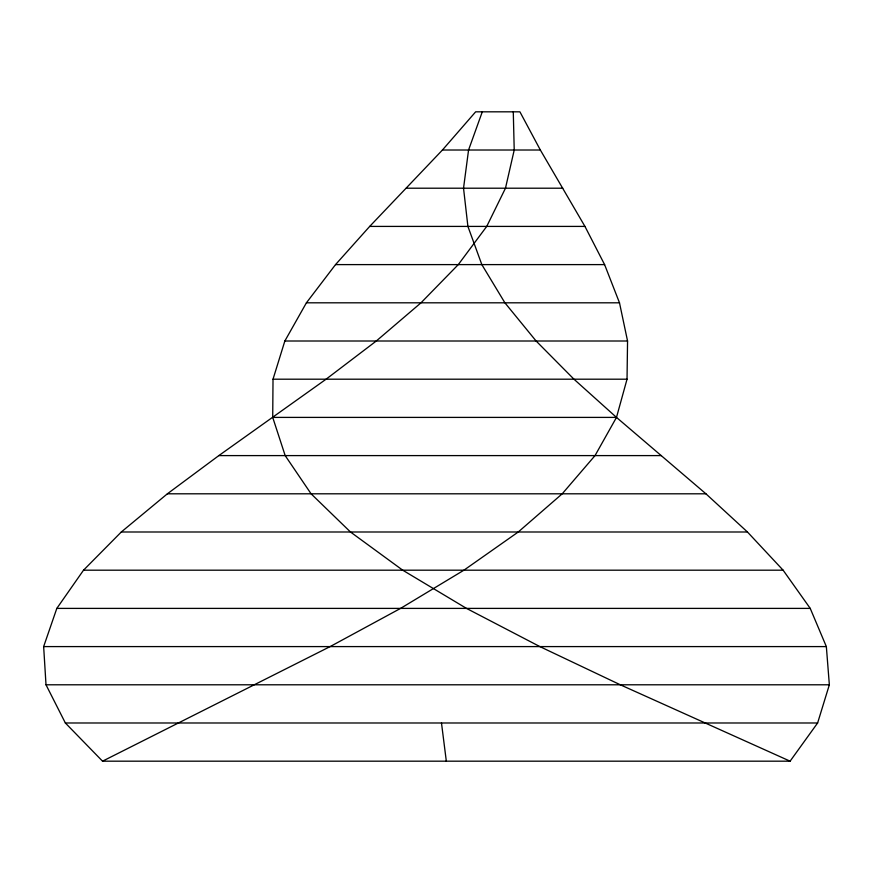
<?xml version="1.0" encoding="UTF-8"?>
<svg xmlns="http://www.w3.org/2000/svg" width="873" height="873" viewBox="0 0 873 873"><rect width="100%" height="100%" fill="white"/><g stroke="black" fill="none" stroke-linecap="round" stroke-linejoin="round"><path stroke-width="1.31" d="M482.289 111.82L468.561 150.014L463.53 188.208L467.906 226.413L481.831 264.606L504.9 302.811L536.109 341.005L573.965 379.198L616.491 417.403L705.93 493.802L747.452 531.995L783.114 570.189L810.231 608.394L826.349 646.587L829.35 684.792L817.619 722.986L790.098 761.18L620.321 684.792L539.863 646.587L466.488 608.394L402.715 570.189L350.477 531.995L311.083 493.802L285.176 455.597L272.714 417.403L273.02 379.198L284.849 341.005L306.412 302.811L335.527 264.606L369.694 226.413L442.436 150.014L475.654 111.82L519.915 111.82L540.354 150.014L584.943 226.413L604.596 264.606L619.492 302.811L627.556 341.005L627.032 379.198L616.491 417.403L595.026 455.597L562.223 493.802L518.256 531.995L463.923 570.189L400.576 608.394L330.136 646.587L102.534 761.18L65.355 722.986L46.007 684.792L43.65 646.587L56.821 608.394L83.524 570.189L121.292 531.995L167.376 493.802L218.839 455.597L326.087 379.198L376.296 341.005L421.004 302.811L458.292 264.606L486.73 226.413L505.478 188.208L514.219 150.014L513.28 111.82M442.436 150.014L540.354 150.014M406.229 188.208L562.769 188.208M369.694 226.413L584.943 226.413M335.527 264.606L604.596 264.606M306.412 302.811L619.492 302.811M284.849 341.005L627.556 341.005M273.02 379.198L627.032 379.198M272.714 417.403L616.491 417.403M218.839 455.597L661.352 455.597M167.376 493.802L705.93 493.802M121.292 531.995L747.452 531.995M83.524 570.189L783.114 570.189M56.821 608.394L810.231 608.394M43.65 646.587L826.349 646.587M46.007 684.792L829.35 684.792M65.355 722.986L817.619 722.986M102.534 761.18L790.098 761.18M441.487 722.986L446.321 761.18"/></g></svg>
